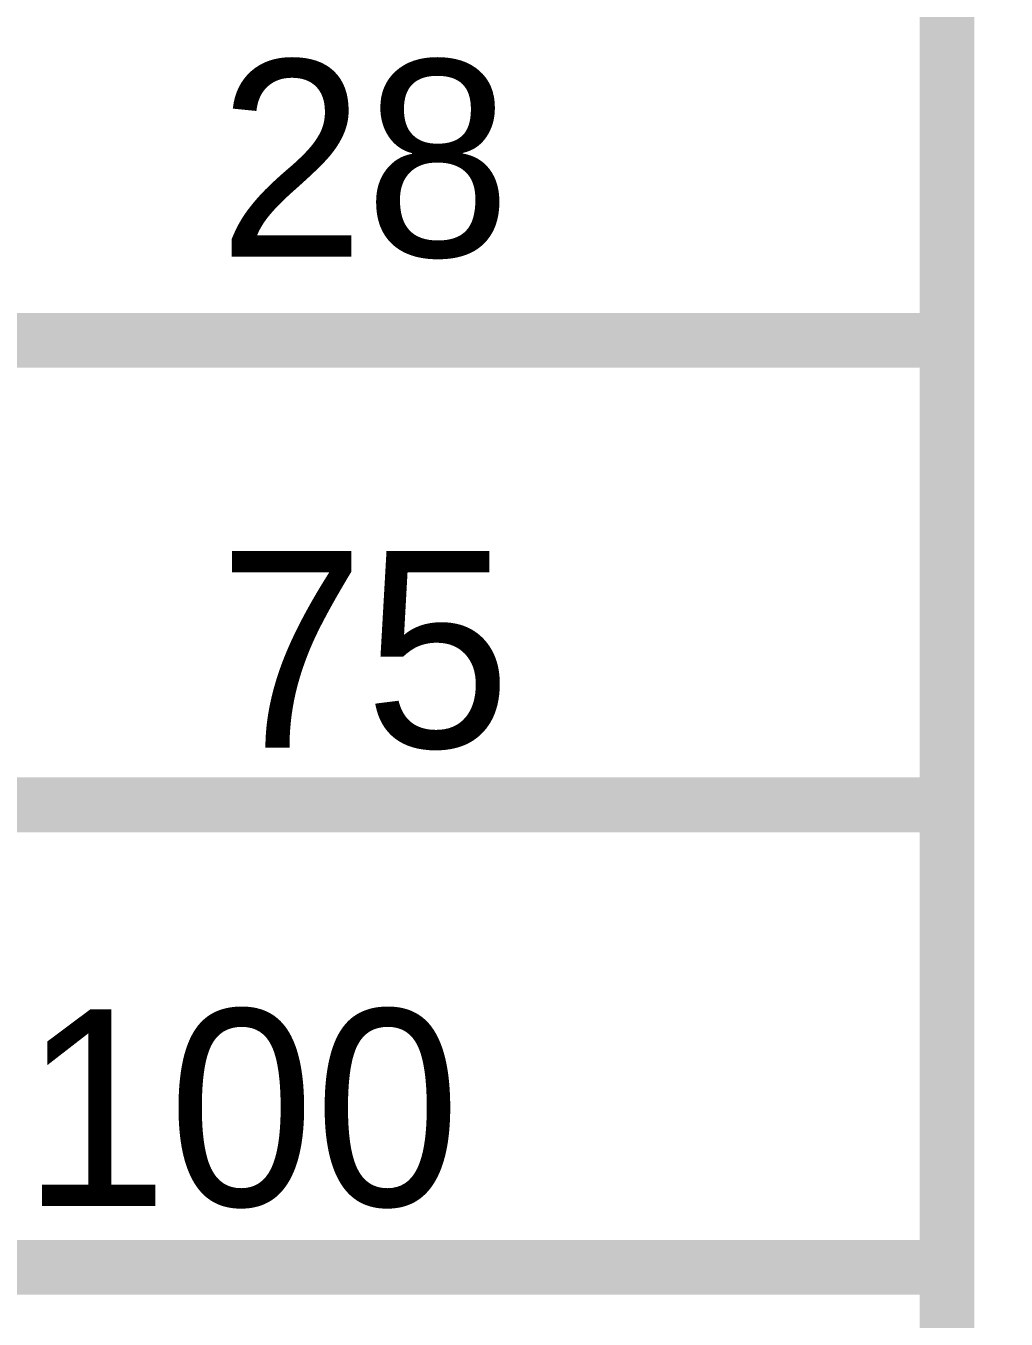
# Model space of a CAD drawing. Header units: inches. Extents: x 0 to 17, y 0 to 11.7.
# Drawn here: x 8.6011 to 8.8124, y 4.7388 to 5.0176 of the extents above; entities that cross this region are included whole.
import ezdxf

# ---------------------------------------------------------------- set-up
doc = ezdxf.new("R2010")
doc.units = ezdxf.units.IN
doc.header["$MEASUREMENT"] = 0
doc.layers.add('Sheet', color=255, linetype='Continuous')

msp = doc.modelspace()

# ---------------------------------------------------------------- linework, layer by layer
at = {"layer": 'Sheet'}
for points in [[(8.79962, 5.2497, 0.0118, 0.0118, 0), (8.79962, 3.64961, 0.0118, 0.0118, 0)], [(8.79962, 4.94979, 0.0118, 0.0118, 0), (8.49977, 4.94979, 0.0118, 0.0118, 0)], [(8.79962, 4.84968, 0.0118, 0.0118, 0), (8.49977, 4.84968, 0.0118, 0.0118, 0)], [(8.79962, 4.75, 0.0118, 0.0118, 0), (8.49977, 4.75, 0.0118, 0.0118, 0)]]:
    msp.add_lwpolyline(points, format="xyseb", dxfattribs=at)
for points in [[(8.79962, 5.2497, 0.0118, 0.0118, 0), (10.59914, 5.2497, 0.0118, 0.0118, 0), (10.59914, 3.64961, 0.0118, 0.0118, 0), (8.79962, 3.64961, 0.0118, 0.0118, 0), (8.79962, 5.2497, 0.0118, 0.0118, 0)], [(8.79962, 5.2497, 0.0039, 0.0039, 0), (8.79962, 3.64961, 0.0039, 0.0039, 0), (10.59914, 3.64961, 0.0039, 0.0039, 0), (10.59914, 5.2497, 0.0039, 0.0039, 0), (8.79962, 5.2497, 0.0039, 0.0039, 0), (8.79962, 5.2497, 0.0039, 0.0039, 0)]]:
    msp.add_lwpolyline(points, format="xyseb", close=True, dxfattribs=at)

# ---------------------------------------------------------------- texts
for s, p in [('28', (8.64264, 4.96787)), ('75', (8.64264, 4.86202)), ('100', (8.60031, 4.76323))]:
    msp.add_text(s, height=0.04234, dxfattribs=at).set_placement(p)

doc.saveas('drawing.dxf')
